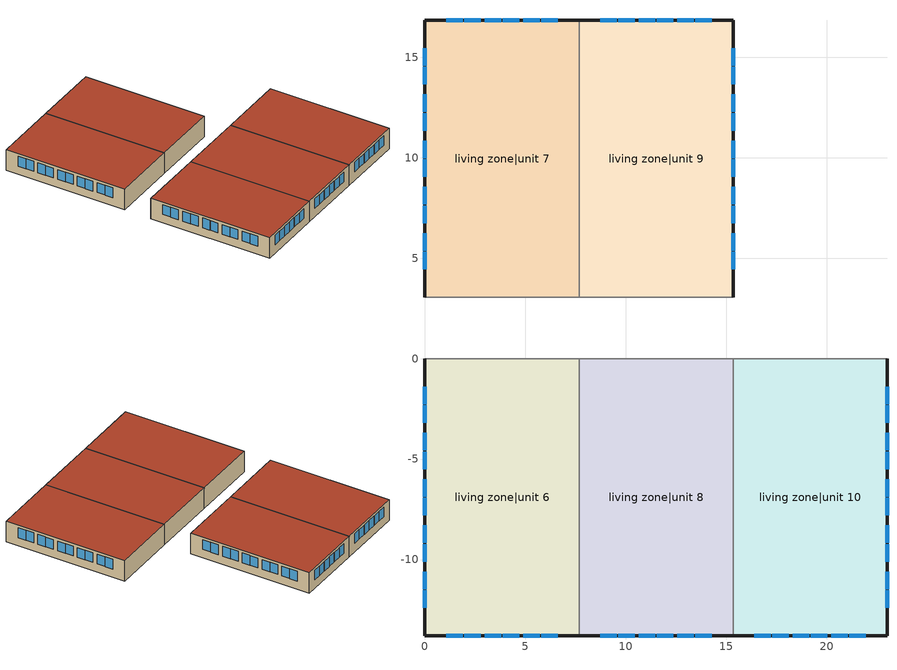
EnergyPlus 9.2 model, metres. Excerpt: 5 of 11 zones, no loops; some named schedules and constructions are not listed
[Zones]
living zone|unit 10
 floor to living zone|unit 5 (FloorFinUninsFin): 15.33,-13.8 15.33,0 22.99,0 22.99,-13.8 z2.44
 wall outside (WallExtInsFin): 15.33,-13.8 22.99,-13.8 22.99,0 z2.44:4.88
 wall adiabatic (WallIntFinUninsFin): 22.99,0 15.33,0 z2.44:4.88
 wall to living zone|unit 8 (WallIntFinUninsFin): 15.33,0 15.33,-13.8 z2.44:4.88
 window (WindowConstruction): 22.99,-12.4 22.99,-11.53 / 22.99,-2.27 22.99,-1.4 / 22.99,-11.47 22.99,-10.6 / 22.99,-10.1 22.99,-9.23 / 22.99,-9.17 22.99,-8.3 / 22.99,-7.8 22.99,-6.93 / 22.99,-6.87 22.99,-6 / 22.99,-5.5 22.99,-4.63 / 22.99,-4.57 22.99,-3.7 / 22.99,-3.2 22.99,-2.33 z3.41:4.57; 16.38,-13.8 17.21,-13.8 / 17.27,-13.8 18.11,-13.8 / 18.29,-13.8 19.13,-13.8 / 19.19,-13.8 20.03,-13.8 / 20.21,-13.8 21.05,-13.8 / 21.11,-13.8 21.94,-13.8 z3.46:4.57
 roof outside (RoofFinInsExt): 22.99,-13.8 22.99,0 15.33,0 15.33,-13.8 z4.88
living zone|unit 6
 floor to living zone (FloorFinUninsFin): 0,-13.8 0,0 7.66,0 7.66,-13.8 z2.44
 wall outside (WallExtInsFin): 0,0 0,-13.8 7.66,-13.8 z2.44:4.88
 wall adiabatic (WallIntFinUninsFin): 7.66,0 0,0 z2.44:4.88
 wall to living zone|unit 8 (WallIntFinUninsFin Reversed): 7.66,-13.8 7.66,0 z2.44:4.88
 window (WindowConstruction): 1.05,-13.8 1.89,-13.8 / 1.95,-13.8 2.78,-13.8 / 2.96,-13.8 3.8,-13.8 / 3.86,-13.8 4.7,-13.8 / 4.88,-13.8 5.72,-13.8 / 5.78,-13.8 6.62,-13.8 z3.46:4.57; 0,-1.4 0,-2.27 / 0,-11.53 0,-12.4 / 0,-2.33 0,-3.2 / 0,-3.7 0,-4.57 / 0,-4.63 0,-5.5 / 0,-6 0,-6.87 / 0,-6.93 0,-7.8 / 0,-8.3 0,-9.17 / 0,-9.23 0,-10.1 / 0,-10.6 0,-11.47 z3.41:4.57
 roof outside (RoofFinInsExt): 7.66,-13.8 7.66,0 0,0 0,-13.8 z4.88
living zone|unit 7
 floor to living zone|unit 2 (FloorFinUninsFin): 0,3.05 0,16.84 7.66,16.84 7.66,3.05 z2.44
 wall outside (WallExtInsFin): 7.66,16.84 0,16.84 0,3.05 z2.44:4.88
 wall to living zone|unit 9 (WallIntFinUninsFin Reversed): 7.66,3.05 7.66,16.84 z2.44:4.88
 wall adiabatic (WallIntFinUninsFin): 0,3.05 7.66,3.05 z2.44:4.88
 window (WindowConstruction): 0,15.44 0,14.57 / 0,5.32 0,4.45 / 0,14.51 0,13.64 / 0,13.15 0,12.28 / 0,12.21 0,11.34 / 0,10.85 0,9.98 / 0,9.92 0,9.04 / 0,8.55 0,7.68 / 0,7.62 0,6.75 / 0,6.25 0,5.38 z3.41:4.57; 6.62,16.84 5.78,16.84 / 5.72,16.84 4.88,16.84 / 4.7,16.84 3.86,16.84 / 3.8,16.84 2.96,16.84 / 2.78,16.84 1.95,16.84 / 1.89,16.84 1.05,16.84 z3.46:4.57
 roof outside (RoofFinInsExt): 7.66,3.05 7.66,16.84 0,16.84 0,3.05 z4.88
living zone|unit 8
 floor to living zone|unit 3 (FloorFinUninsFin): 7.66,-13.8 7.66,0 15.33,0 15.33,-13.8 z2.44
 wall outside (WallExtInsFin): 7.66,-13.8 15.33,-13.8 z2.44:4.88
 wall adiabatic (WallIntFinUninsFin): 15.33,0 7.66,0 z2.44:4.88
 window (WindowConstruction): 8.71,-13.8 9.55,-13.8 / 9.61,-13.8 10.45,-13.8 / 10.63,-13.8 11.47,-13.8 / 11.53,-13.8 12.36,-13.8 / 12.54,-13.8 13.38,-13.8 / 13.44,-13.8 14.28,-13.8 z3.46:4.57
 roof outside (RoofFinInsExt): 15.33,-13.8 15.33,0 7.66,0 7.66,-13.8 z4.88
living zone|unit 9
 floor to living zone|unit 4 (FloorFinUninsFin): 7.66,3.05 7.66,16.84 15.33,16.84 15.33,3.05 z2.44
 wall outside (WallExtInsFin): 15.33,3.05 15.33,16.84 7.66,16.84 z2.44:4.88
 wall adiabatic (WallIntFinUninsFin): 7.66,3.05 15.33,3.05 z2.44:4.88
 window (WindowConstruction): 14.28,16.84 13.44,16.84 / 13.38,16.84 12.54,16.84 / 12.36,16.84 11.53,16.84 / 11.47,16.84 10.63,16.84 / 10.45,16.84 9.61,16.84 / 9.55,16.84 8.71,16.84 z3.46:4.57; 15.33,4.45 15.33,5.32 / 15.33,14.57 15.33,15.44 / 15.33,5.38 15.33,6.25 / 15.33,6.75 15.33,7.62 / 15.33,7.68 15.33,8.55 / 15.33,9.04 15.33,9.92 / 15.33,9.98 15.33,10.85 / 15.33,11.34 15.33,12.21 / 15.33,12.28 15.33,13.15 / 15.33,13.64 15.33,14.51 z3.41:4.57
 roof outside (RoofFinInsExt): 15.33,3.05 15.33,16.84 7.66,16.84 7.66,3.05 z4.88
[Schedule:Week:Daily]
res nv_6 temp schedule Week Rule - Jan1-Jan6: Schedule Day 98, res nv_6 temp schedule allday1, res nv_6 temp schedule allday1, res nv_6 temp schedule allday1, res nv_6 temp schedule allday1, res nv_6 temp schedule allday1, res nv_6 temp schedule allday1, Schedule Day 98, Schedule Day 98, Schedule Day 98, Schedule Day 98, Schedule Day 98
res nv_6 temp schedule Week Rule - Jan7-Jan27: res nv_6 temp schedule allday1, res nv_6 temp schedule allday1, res nv_6 temp schedule allday1, res nv_6 temp schedule allday1, res nv_6 temp schedule allday1, res nv_6 temp schedule allday1, res nv_6 temp schedule allday1, Schedule Day 98, Schedule Day 98, Schedule Day 98, Schedule Day 98, Schedule Day 98
res nv_6 temp schedule Week Rule - Jan28-Feb3: res nv_6 temp schedule allday1, res nv_6 temp schedule allday1, res nv_6 temp schedule allday1, res nv_6 temp schedule allday1, res nv_6 temp schedule allday2, res nv_6 temp schedule allday2, res nv_6 temp schedule allday2, Schedule Day 98, Schedule Day 98, Schedule Day 98, Schedule Day 98, Schedule Day 98
res nv_6 temp schedule Week Rule - Feb4-Feb24: res nv_6 temp schedule allday2, res nv_6 temp schedule allday2, res nv_6 temp schedule allday2, res nv_6 temp schedule allday2, res nv_6 temp schedule allday2, res nv_6 temp schedule allday2, res nv_6 temp schedule allday2, Schedule Day 98, Schedule Day 98, Schedule Day 98, Schedule Day 98, Schedule Day 98
res nv_6 temp schedule Week Rule - Feb25-Mar3: res nv_6 temp schedule allday2, res nv_6 temp schedule allday2, res nv_6 temp schedule allday2, res nv_6 temp schedule allday2, res nv_6 temp schedule allday3, res nv_6 temp schedule allday3, res nv_6 temp schedule allday3, Schedule Day 98, Schedule Day 98, Schedule Day 98, Schedule Day 98, Schedule Day 98
res nv_6 temp schedule Week Rule - Mar4-Mar31: res nv_6 temp schedule allday3, res nv_6 temp schedule allday3, res nv_6 temp schedule allday3, res nv_6 temp schedule allday3, res nv_6 temp schedule allday3, res nv_6 temp schedule allday3, res nv_6 temp schedule allday3, Schedule Day 98, Schedule Day 98, Schedule Day 98, Schedule Day 98, Schedule Day 98
res nv_6 temp schedule Week Rule - Apr1-Apr28: res nv_6 temp schedule allday4, res nv_6 temp schedule allday4, res nv_6 temp schedule allday4, res nv_6 temp schedule allday4, res nv_6 temp schedule allday4, res nv_6 temp schedule allday4, res nv_6 temp schedule allday4, Schedule Day 98, Schedule Day 98, Schedule Day 98, Schedule Day 98, Schedule Day 98
res nv_6 temp schedule Week Rule - Apr29-May5: res nv_6 temp schedule allday4, res nv_6 temp schedule allday4, res nv_6 temp schedule allday5, res nv_6 temp schedule allday5, res nv_6 temp schedule allday5, res nv_6 temp schedule allday5, res nv_6 temp schedule allday5, Schedule Day 98, Schedule Day 98, Schedule Day 98, Schedule Day 98, Schedule Day 98
res nv_6 temp schedule Week Rule - May6-May26: res nv_6 temp schedule allday5, res nv_6 temp schedule allday5, res nv_6 temp schedule allday5, res nv_6 temp schedule allday5, res nv_6 temp schedule allday5, res nv_6 temp schedule allday5, res nv_6 temp schedule allday5, Schedule Day 98, Schedule Day 98, Schedule Day 98, Schedule Day 98, Schedule Day 98
res nv_6 temp schedule Week Rule - May27-Jun2: res nv_6 temp schedule allday5, res nv_6 temp schedule allday5, res nv_6 temp schedule allday5, res nv_6 temp schedule allday5, res nv_6 temp schedule allday5, res nv_6 temp schedule allday6, res nv_6 temp schedule allday6, Schedule Day 98, Schedule Day 98, Schedule Day 98, Schedule Day 98, Schedule Day 98
res nv_6 temp schedule Week Rule - Jun3-Jun30: res nv_6 temp schedule allday6, res nv_6 temp schedule allday6, res nv_6 temp schedule allday6, res nv_6 temp schedule allday6, res nv_6 temp schedule allday6, res nv_6 temp schedule allday6, res nv_6 temp schedule allday6, Schedule Day 98, Schedule Day 98, Schedule Day 98, Schedule Day 98, Schedule Day 98
res nv_6 temp schedule Week Rule - Jul1-Jul28: res nv_6 temp schedule allday7, res nv_6 temp schedule allday7, res nv_6 temp schedule allday7, res nv_6 temp schedule allday7, res nv_6 temp schedule allday7, res nv_6 temp schedule allday7, res nv_6 temp schedule allday7, Schedule Day 98, Schedule Day 98, Schedule Day 98, Schedule Day 98, Schedule Day 98
res nv_6 temp schedule Week Rule - Jul29-Aug4: res nv_6 temp schedule allday7, res nv_6 temp schedule allday7, res nv_6 temp schedule allday7, res nv_6 temp schedule allday8, res nv_6 temp schedule allday8, res nv_6 temp schedule allday8, res nv_6 temp schedule allday8, Schedule Day 98, Schedule Day 98, Schedule Day 98, Schedule Day 98, Schedule Day 98
res nv_6 temp schedule Week Rule - Aug5-Aug25: res nv_6 temp schedule allday8, res nv_6 temp schedule allday8, res nv_6 temp schedule allday8, res nv_6 temp schedule allday8, res nv_6 temp schedule allday8, res nv_6 temp schedule allday8, res nv_6 temp schedule allday8, Schedule Day 98, Schedule Day 98, Schedule Day 98, Schedule Day 98, Schedule Day 98
res nv_6 temp schedule Week Rule - Aug26-Sep1: res nv_6 temp schedule allday8, res nv_6 temp schedule allday8, res nv_6 temp schedule allday8, res nv_6 temp schedule allday8, res nv_6 temp schedule allday8, res nv_6 temp schedule allday8, res nv_6 temp schedule allday9, Schedule Day 98, Schedule Day 98, Schedule Day 98, Schedule Day 98, Schedule Day 98
res nv_6 temp schedule Week Rule - Sep2-Sep29: res nv_6 temp schedule allday9, res nv_6 temp schedule allday9, res nv_6 temp schedule allday9, res nv_6 temp schedule allday9, res nv_6 temp schedule allday9, res nv_6 temp schedule allday9, res nv_6 temp schedule allday9, Schedule Day 98, Schedule Day 98, Schedule Day 98, Schedule Day 98, Schedule Day 98
res nv_6 temp schedule Week Rule - Sep30-Oct6: res nv_6 temp schedule allday9, res nv_6 temp schedule allday10, res nv_6 temp schedule allday10, res nv_6 temp schedule allday10, res nv_6 temp schedule allday10, res nv_6 temp schedule allday10, res nv_6 temp schedule allday10, Schedule Day 98, Schedule Day 98, Schedule Day 98, Schedule Day 98, Schedule Day 98
res nv_6 temp schedule Week Rule - Oct7-Oct27: res nv_6 temp schedule allday10, res nv_6 temp schedule allday10, res nv_6 temp schedule allday10, res nv_6 temp schedule allday10, res nv_6 temp schedule allday10, res nv_6 temp schedule allday10, res nv_6 temp schedule allday10, Schedule Day 98, Schedule Day 98, Schedule Day 98, Schedule Day 98, Schedule Day 98
res nv_6 temp schedule Week Rule - Oct28-Nov3: res nv_6 temp schedule allday10, res nv_6 temp schedule allday10, res nv_6 temp schedule allday10, res nv_6 temp schedule allday10, res nv_6 temp schedule allday11, res nv_6 temp schedule allday11, res nv_6 temp schedule allday11, Schedule Day 98, Schedule Day 98, Schedule Day 98, Schedule Day 98, Schedule Day 98
res nv_6 temp schedule Week Rule - Nov4-Nov24: res nv_6 temp schedule allday11, res nv_6 temp schedule allday11, res nv_6 temp schedule allday11, res nv_6 temp schedule allday11, res nv_6 temp schedule allday11, res nv_6 temp schedule allday11, res nv_6 temp schedule allday11, Schedule Day 98, Schedule Day 98, Schedule Day 98, Schedule Day 98, Schedule Day 98
res nv_6 temp schedule Week Rule - Nov25-Dec1: res nv_6 temp schedule allday11, res nv_6 temp schedule allday11, res nv_6 temp schedule allday11, res nv_6 temp schedule allday11, res nv_6 temp schedule allday11, res nv_6 temp schedule allday11, res nv_6 temp schedule allday12, Schedule Day 98, Schedule Day 98, Schedule Day 98, Schedule Day 98, Schedule Day 98
res nv_6 temp schedule Week Rule - Dec2-Dec31: res nv_6 temp schedule allday12, res nv_6 temp schedule allday12, res nv_6 temp schedule allday12, res nv_6 temp schedule allday12, res nv_6 temp schedule allday12, res nv_6 temp schedule allday12, res nv_6 temp schedule allday12, Schedule Day 98, Schedule Day 98, Schedule Day 98, Schedule Day 98, Schedule Day 98
res nv_7 avail schedule Week Rule - Jan1-Jan27: Schedule Day 105, res nv_7 availability schedule allday1 on, Schedule Day 105, res nv_7 availability schedule allday1 on, Schedule Day 105, res nv_7 availability schedule allday1 on, Schedule Day 105, Schedule Day 105, Schedule Day 105, Schedule Day 105, Schedule Day 105, Schedule Day 105
res nv_7 avail schedule Week Rule - Jan28-Feb3: Schedule Day 105, res nv_7 availability schedule allday1 on, Schedule Day 105, res nv_7 availability schedule allday1 on, Schedule Day 105, res nv_7 availability schedule allday1 on 1, Schedule Day 105, Schedule Day 105, Schedule Day 105, Schedule Day 105, Schedule Day 105, Schedule Day 105
res nv_7 avail schedule Week Rule - Feb4-Feb24: Schedule Day 105, res nv_7 availability schedule allday1 on 1, Schedule Day 105, res nv_7 availability schedule allday1 on 1, Schedule Day 105, res nv_7 availability schedule allday1 on 1, Schedule Day 105, Schedule Day 105, Schedule Day 105, Schedule Day 105, Schedule Day 105, Schedule Day 105
res nv_7 avail schedule Week Rule - Feb25-Mar3: Schedule Day 105, res nv_7 availability schedule allday1 on 1, Schedule Day 105, res nv_7 availability schedule allday1 on 1, Schedule Day 105, res nv_7 availability schedule allday1 on 2, Schedule Day 105, Schedule Day 105, Schedule Day 105, Schedule Day 105, Schedule Day 105, Schedule Day 105
res nv_7 avail schedule Week Rule - Mar4-Mar31: Schedule Day 105, res nv_7 availability schedule allday1 on 2, Schedule Day 105, res nv_7 availability schedule allday1 on 2, Schedule Day 105, res nv_7 availability schedule allday1 on 2, Schedule Day 105, Schedule Day 105, Schedule Day 105, Schedule Day 105, Schedule Day 105, Schedule Day 105
res nv_7 avail schedule Week Rule - Apr1-Apr28: Schedule Day 105, res nv_7 availability schedule allday1 on 3, Schedule Day 105, res nv_7 availability schedule allday1 on 3, Schedule Day 105, res nv_7 availability schedule allday1 on 3, Schedule Day 105, Schedule Day 105, Schedule Day 105, Schedule Day 105, Schedule Day 105, Schedule Day 105
res nv_7 avail schedule Week Rule - Apr29-May5: Schedule Day 105, res nv_7 availability schedule allday1 on 3, Schedule Day 105, res nv_7 availability schedule allday1 on 4, Schedule Day 105, res nv_7 availability schedule allday1 on 4, Schedule Day 105, Schedule Day 105, Schedule Day 105, Schedule Day 105, Schedule Day 105, Schedule Day 105
res nv_7 avail schedule Week Rule - May6-May26: Schedule Day 105, res nv_7 availability schedule allday1 on 4, Schedule Day 105, res nv_7 availability schedule allday1 on 4, Schedule Day 105, res nv_7 availability schedule allday1 on 4, Schedule Day 105, Schedule Day 105, Schedule Day 105, Schedule Day 105, Schedule Day 105, Schedule Day 105
res nv_7 avail schedule Week Rule - May27-Jun2: Schedule Day 105, res nv_7 availability schedule allday1 on 4, Schedule Day 105, res nv_7 availability schedule allday1 on 4, Schedule Day 105, res nv_7 availability schedule allday1 on 5, Schedule Day 105, Schedule Day 105, Schedule Day 105, Schedule Day 105, Schedule Day 105, Schedule Day 105
res nv_7 avail schedule Week Rule - Jun3-Jun30: Schedule Day 105, res nv_7 availability schedule allday1 on 5, Schedule Day 105, res nv_7 availability schedule allday1 on 5, Schedule Day 105, res nv_7 availability schedule allday1 on 5, Schedule Day 105, Schedule Day 105, Schedule Day 105, Schedule Day 105, Schedule Day 105, Schedule Day 105
res nv_7 avail schedule Week Rule - Jul1-Jul28: Schedule Day 105, res nv_7 availability schedule allday1 on 6, Schedule Day 105, res nv_7 availability schedule allday1 on 6, Schedule Day 105, res nv_7 availability schedule allday1 on 6, Schedule Day 105, Schedule Day 105, Schedule Day 105, Schedule Day 105, Schedule Day 105, Schedule Day 105
res nv_7 avail schedule Week Rule - Jul29-Aug4: Schedule Day 105, res nv_7 availability schedule allday1 on 6, Schedule Day 105, res nv_7 availability schedule allday1 on 7, Schedule Day 105, res nv_7 availability schedule allday1 on 7, Schedule Day 105, Schedule Day 105, Schedule Day 105, Schedule Day 105, Schedule Day 105, Schedule Day 105
res nv_7 avail schedule Week Rule - Aug5-Sep1: Schedule Day 105, res nv_7 availability schedule allday1 on 7, Schedule Day 105, res nv_7 availability schedule allday1 on 7, Schedule Day 105, res nv_7 availability schedule allday1 on 7, Schedule Day 105, Schedule Day 105, Schedule Day 105, Schedule Day 105, Schedule Day 105, Schedule Day 105
res nv_7 avail schedule Week Rule - Sep2-Sep29: Schedule Day 105, res nv_7 availability schedule allday1 on 8, Schedule Day 105, res nv_7 availability schedule allday1 on 8, Schedule Day 105, res nv_7 availability schedule allday1 on 8, Schedule Day 105, Schedule Day 105, Schedule Day 105, Schedule Day 105, Schedule Day 105, Schedule Day 105
res nv_7 avail schedule Week Rule - Sep30-Oct27: Schedule Day 105, res nv_7 availability schedule allday1 on 9, Schedule Day 105, res nv_7 availability schedule allday1 on 9, Schedule Day 105, res nv_7 availability schedule allday1 on 9, Schedule Day 105, Schedule Day 105, Schedule Day 105, Schedule Day 105, Schedule Day 105, Schedule Day 105
res nv_7 avail schedule Week Rule - Oct28-Nov3: Schedule Day 105, res nv_7 availability schedule allday1 on 9, Schedule Day 105, res nv_7 availability schedule allday1 on 9, Schedule Day 105, res nv_7 availability schedule allday1 on 10, Schedule Day 105, Schedule Day 105, Schedule Day 105, Schedule Day 105, Schedule Day 105, Schedule Day 105
res nv_7 avail schedule Week Rule - Nov4-Dec1: Schedule Day 105, res nv_7 availability schedule allday1 on 10, Schedule Day 105, res nv_7 availability schedule allday1 on 10, Schedule Day 105, res nv_7 availability schedule allday1 on 10, Schedule Day 105, Schedule Day 105, Schedule Day 105, Schedule Day 105, Schedule Day 105, Schedule Day 105
res nv_7 avail schedule Week Rule - Dec2-Dec31: Schedule Day 105, res nv_7 availability schedule allday1 on 11, Schedule Day 105, res nv_7 availability schedule allday1 on 11, Schedule Day 105, res nv_7 availability schedule allday1 on 11, Schedule Day 105, Schedule Day 105, Schedule Day 105, Schedule Day 105, Schedule Day 105, Schedule Day 105
res nv_7 temp schedule Week Rule - Jan1-Jan6: Schedule Day 104, res nv_7 temp schedule allday1, res nv_7 temp schedule allday1, res nv_7 temp schedule allday1, res nv_7 temp schedule allday1, res nv_7 temp schedule allday1, res nv_7 temp schedule allday1, Schedule Day 104, Schedule Day 104, Schedule Day 104, Schedule Day 104, Schedule Day 104
res nv_7 temp schedule Week Rule - Jan7-Jan27: res nv_7 temp schedule allday1, res nv_7 temp schedule allday1, res nv_7 temp schedule allday1, res nv_7 temp schedule allday1, res nv_7 temp schedule allday1, res nv_7 temp schedule allday1, res nv_7 temp schedule allday1, Schedule Day 104, Schedule Day 104, Schedule Day 104, Schedule Day 104, Schedule Day 104
res nv_7 temp schedule Week Rule - Jan28-Feb3: res nv_7 temp schedule allday1, res nv_7 temp schedule allday1, res nv_7 temp schedule allday1, res nv_7 temp schedule allday1, res nv_7 temp schedule allday2, res nv_7 temp schedule allday2, res nv_7 temp schedule allday2, Schedule Day 104, Schedule Day 104, Schedule Day 104, Schedule Day 104, Schedule Day 104
res nv_7 temp schedule Week Rule - Feb4-Feb24: res nv_7 temp schedule allday2, res nv_7 temp schedule allday2, res nv_7 temp schedule allday2, res nv_7 temp schedule allday2, res nv_7 temp schedule allday2, res nv_7 temp schedule allday2, res nv_7 temp schedule allday2, Schedule Day 104, Schedule Day 104, Schedule Day 104, Schedule Day 104, Schedule Day 104
res nv_7 temp schedule Week Rule - Feb25-Mar3: res nv_7 temp schedule allday2, res nv_7 temp schedule allday2, res nv_7 temp schedule allday2, res nv_7 temp schedule allday2, res nv_7 temp schedule allday3, res nv_7 temp schedule allday3, res nv_7 temp schedule allday3, Schedule Day 104, Schedule Day 104, Schedule Day 104, Schedule Day 104, Schedule Day 104
res nv_7 temp schedule Week Rule - Mar4-Mar31: res nv_7 temp schedule allday3, res nv_7 temp schedule allday3, res nv_7 temp schedule allday3, res nv_7 temp schedule allday3, res nv_7 temp schedule allday3, res nv_7 temp schedule allday3, res nv_7 temp schedule allday3, Schedule Day 104, Schedule Day 104, Schedule Day 104, Schedule Day 104, Schedule Day 104
res nv_7 temp schedule Week Rule - Apr1-Apr28: res nv_7 temp schedule allday4, res nv_7 temp schedule allday4, res nv_7 temp schedule allday4, res nv_7 temp schedule allday4, res nv_7 temp schedule allday4, res nv_7 temp schedule allday4, res nv_7 temp schedule allday4, Schedule Day 104, Schedule Day 104, Schedule Day 104, Schedule Day 104, Schedule Day 104
res nv_7 temp schedule Week Rule - Apr29-May5: res nv_7 temp schedule allday4, res nv_7 temp schedule allday4, res nv_7 temp schedule allday5, res nv_7 temp schedule allday5, res nv_7 temp schedule allday5, res nv_7 temp schedule allday5, res nv_7 temp schedule allday5, Schedule Day 104, Schedule Day 104, Schedule Day 104, Schedule Day 104, Schedule Day 104
res nv_7 temp schedule Week Rule - May6-May26: res nv_7 temp schedule allday5, res nv_7 temp schedule allday5, res nv_7 temp schedule allday5, res nv_7 temp schedule allday5, res nv_7 temp schedule allday5, res nv_7 temp schedule allday5, res nv_7 temp schedule allday5, Schedule Day 104, Schedule Day 104, Schedule Day 104, Schedule Day 104, Schedule Day 104
res nv_7 temp schedule Week Rule - May27-Jun2: res nv_7 temp schedule allday5, res nv_7 temp schedule allday5, res nv_7 temp schedule allday5, res nv_7 temp schedule allday5, res nv_7 temp schedule allday5, res nv_7 temp schedule allday6, res nv_7 temp schedule allday6, Schedule Day 104, Schedule Day 104, Schedule Day 104, Schedule Day 104, Schedule Day 104
res nv_7 temp schedule Week Rule - Jun3-Jun30: res nv_7 temp schedule allday6, res nv_7 temp schedule allday6, res nv_7 temp schedule allday6, res nv_7 temp schedule allday6, res nv_7 temp schedule allday6, res nv_7 temp schedule allday6, res nv_7 temp schedule allday6, Schedule Day 104, Schedule Day 104, Schedule Day 104, Schedule Day 104, Schedule Day 104
res nv_7 temp schedule Week Rule - Jul1-Jul28: res nv_7 temp schedule allday7, res nv_7 temp schedule allday7, res nv_7 temp schedule allday7, res nv_7 temp schedule allday7, res nv_7 temp schedule allday7, res nv_7 temp schedule allday7, res nv_7 temp schedule allday7, Schedule Day 104, Schedule Day 104, Schedule Day 104, Schedule Day 104, Schedule Day 104
res nv_7 temp schedule Week Rule - Jul29-Aug4: res nv_7 temp schedule allday7, res nv_7 temp schedule allday7, res nv_7 temp schedule allday7, res nv_7 temp schedule allday8, res nv_7 temp schedule allday8, res nv_7 temp schedule allday8, res nv_7 temp schedule allday8, Schedule Day 104, Schedule Day 104, Schedule Day 104, Schedule Day 104, Schedule Day 104
res nv_7 temp schedule Week Rule - Aug5-Aug25: res nv_7 temp schedule allday8, res nv_7 temp schedule allday8, res nv_7 temp schedule allday8, res nv_7 temp schedule allday8, res nv_7 temp schedule allday8, res nv_7 temp schedule allday8, res nv_7 temp schedule allday8, Schedule Day 104, Schedule Day 104, Schedule Day 104, Schedule Day 104, Schedule Day 104
res nv_7 temp schedule Week Rule - Aug26-Sep1: res nv_7 temp schedule allday8, res nv_7 temp schedule allday8, res nv_7 temp schedule allday8, res nv_7 temp schedule allday8, res nv_7 temp schedule allday8, res nv_7 temp schedule allday8, res nv_7 temp schedule allday9, Schedule Day 104, Schedule Day 104, Schedule Day 104, Schedule Day 104, Schedule Day 104
res nv_7 temp schedule Week Rule - Sep2-Sep29: res nv_7 temp schedule allday9, res nv_7 temp schedule allday9, res nv_7 temp schedule allday9, res nv_7 temp schedule allday9, res nv_7 temp schedule allday9, res nv_7 temp schedule allday9, res nv_7 temp schedule allday9, Schedule Day 104, Schedule Day 104, Schedule Day 104, Schedule Day 104, Schedule Day 104
res nv_7 temp schedule Week Rule - Sep30-Oct6: res nv_7 temp schedule allday9, res nv_7 temp schedule allday10, res nv_7 temp schedule allday10, res nv_7 temp schedule allday10, res nv_7 temp schedule allday10, res nv_7 temp schedule allday10, res nv_7 temp schedule allday10, Schedule Day 104, Schedule Day 104, Schedule Day 104, Schedule Day 104, Schedule Day 104
res nv_7 temp schedule Week Rule - Oct7-Oct27: res nv_7 temp schedule allday10, res nv_7 temp schedule allday10, res nv_7 temp schedule allday10, res nv_7 temp schedule allday10, res nv_7 temp schedule allday10, res nv_7 temp schedule allday10, res nv_7 temp schedule allday10, Schedule Day 104, Schedule Day 104, Schedule Day 104, Schedule Day 104, Schedule Day 104
res nv_7 temp schedule Week Rule - Oct28-Nov3: res nv_7 temp schedule allday10, res nv_7 temp schedule allday10, res nv_7 temp schedule allday10, res nv_7 temp schedule allday10, res nv_7 temp schedule allday11, res nv_7 temp schedule allday11, res nv_7 temp schedule allday11, Schedule Day 104, Schedule Day 104, Schedule Day 104, Schedule Day 104, Schedule Day 104
res nv_7 temp schedule Week Rule - Nov4-Nov24: res nv_7 temp schedule allday11, res nv_7 temp schedule allday11, res nv_7 temp schedule allday11, res nv_7 temp schedule allday11, res nv_7 temp schedule allday11, res nv_7 temp schedule allday11, res nv_7 temp schedule allday11, Schedule Day 104, Schedule Day 104, Schedule Day 104, Schedule Day 104, Schedule Day 104
res nv_7 temp schedule Week Rule - Nov25-Dec1: res nv_7 temp schedule allday11, res nv_7 temp schedule allday11, res nv_7 temp schedule allday11, res nv_7 temp schedule allday11, res nv_7 temp schedule allday11, res nv_7 temp schedule allday11, res nv_7 temp schedule allday12, Schedule Day 104, Schedule Day 104, Schedule Day 104, Schedule Day 104, Schedule Day 104
res nv_7 temp schedule Week Rule - Dec2-Dec31: res nv_7 temp schedule allday12, res nv_7 temp schedule allday12, res nv_7 temp schedule allday12, res nv_7 temp schedule allday12, res nv_7 temp schedule allday12, res nv_7 temp schedule allday12, res nv_7 temp schedule allday12, Schedule Day 104, Schedule Day 104, Schedule Day 104, Schedule Day 104, Schedule Day 104
res nv_8 avail schedule Week Rule - Jan1-Jan27: Schedule Day 111, res nv_8 availability schedule allday1 on, Schedule Day 111, res nv_8 availability schedule allday1 on, Schedule Day 111, res nv_8 availability schedule allday1 on, Schedule Day 111, Schedule Day 111, Schedule Day 111, Schedule Day 111, Schedule Day 111, Schedule Day 111
res nv_8 avail schedule Week Rule - Jan28-Feb3: Schedule Day 111, res nv_8 availability schedule allday1 on, Schedule Day 111, res nv_8 availability schedule allday1 on, Schedule Day 111, res nv_8 availability schedule allday1 on 1, Schedule Day 111, Schedule Day 111, Schedule Day 111, Schedule Day 111, Schedule Day 111, Schedule Day 111
res nv_8 avail schedule Week Rule - Feb4-Feb24: Schedule Day 111, res nv_8 availability schedule allday1 on 1, Schedule Day 111, res nv_8 availability schedule allday1 on 1, Schedule Day 111, res nv_8 availability schedule allday1 on 1, Schedule Day 111, Schedule Day 111, Schedule Day 111, Schedule Day 111, Schedule Day 111, Schedule Day 111
res nv_8 avail schedule Week Rule - Feb25-Mar3: Schedule Day 111, res nv_8 availability schedule allday1 on 1, Schedule Day 111, res nv_8 availability schedule allday1 on 1, Schedule Day 111, res nv_8 availability schedule allday1 on 2, Schedule Day 111, Schedule Day 111, Schedule Day 111, Schedule Day 111, Schedule Day 111, Schedule Day 111
res nv_8 avail schedule Week Rule - Mar4-Mar31: Schedule Day 111, res nv_8 availability schedule allday1 on 2, Schedule Day 111, res nv_8 availability schedule allday1 on 2, Schedule Day 111, res nv_8 availability schedule allday1 on 2, Schedule Day 111, Schedule Day 111, Schedule Day 111, Schedule Day 111, Schedule Day 111, Schedule Day 111
res nv_8 avail schedule Week Rule - Apr1-Apr28: Schedule Day 111, res nv_8 availability schedule allday1 on 3, Schedule Day 111, res nv_8 availability schedule allday1 on 3, Schedule Day 111, res nv_8 availability schedule allday1 on 3, Schedule Day 111, Schedule Day 111, Schedule Day 111, Schedule Day 111, Schedule Day 111, Schedule Day 111
res nv_8 avail schedule Week Rule - Apr29-May5: Schedule Day 111, res nv_8 availability schedule allday1 on 3, Schedule Day 111, res nv_8 availability schedule allday1 on 4, Schedule Day 111, res nv_8 availability schedule allday1 on 4, Schedule Day 111, Schedule Day 111, Schedule Day 111, Schedule Day 111, Schedule Day 111, Schedule Day 111
res nv_8 avail schedule Week Rule - May6-May26: Schedule Day 111, res nv_8 availability schedule allday1 on 4, Schedule Day 111, res nv_8 availability schedule allday1 on 4, Schedule Day 111, res nv_8 availability schedule allday1 on 4, Schedule Day 111, Schedule Day 111, Schedule Day 111, Schedule Day 111, Schedule Day 111, Schedule Day 111
res nv_8 avail schedule Week Rule - May27-Jun2: Schedule Day 111, res nv_8 availability schedule allday1 on 4, Schedule Day 111, res nv_8 availability schedule allday1 on 4, Schedule Day 111, res nv_8 availability schedule allday1 on 5, Schedule Day 111, Schedule Day 111, Schedule Day 111, Schedule Day 111, Schedule Day 111, Schedule Day 111
res nv_8 avail schedule Week Rule - Jun3-Jun30: Schedule Day 111, res nv_8 availability schedule allday1 on 5, Schedule Day 111, res nv_8 availability schedule allday1 on 5, Schedule Day 111, res nv_8 availability schedule allday1 on 5, Schedule Day 111, Schedule Day 111, Schedule Day 111, Schedule Day 111, Schedule Day 111, Schedule Day 111
res nv_8 avail schedule Week Rule - Jul1-Jul28: Schedule Day 111, res nv_8 availability schedule allday1 on 6, Schedule Day 111, res nv_8 availability schedule allday1 on 6, Schedule Day 111, res nv_8 availability schedule allday1 on 6, Schedule Day 111, Schedule Day 111, Schedule Day 111, Schedule Day 111, Schedule Day 111, Schedule Day 111
res nv_8 avail schedule Week Rule - Jul29-Aug4: Schedule Day 111, res nv_8 availability schedule allday1 on 6, Schedule Day 111, res nv_8 availability schedule allday1 on 7, Schedule Day 111, res nv_8 availability schedule allday1 on 7, Schedule Day 111, Schedule Day 111, Schedule Day 111, Schedule Day 111, Schedule Day 111, Schedule Day 111
res nv_8 avail schedule Week Rule - Aug5-Sep1: Schedule Day 111, res nv_8 availability schedule allday1 on 7, Schedule Day 111, res nv_8 availability schedule allday1 on 7, Schedule Day 111, res nv_8 availability schedule allday1 on 7, Schedule Day 111, Schedule Day 111, Schedule Day 111, Schedule Day 111, Schedule Day 111, Schedule Day 111
res nv_8 avail schedule Week Rule - Sep2-Sep29: Schedule Day 111, res nv_8 availability schedule allday1 on 8, Schedule Day 111, res nv_8 availability schedule allday1 on 8, Schedule Day 111, res nv_8 availability schedule allday1 on 8, Schedule Day 111, Schedule Day 111, Schedule Day 111, Schedule Day 111, Schedule Day 111, Schedule Day 111
res nv_8 avail schedule Week Rule - Sep30-Oct27: Schedule Day 111, res nv_8 availability schedule allday1 on 9, Schedule Day 111, res nv_8 availability schedule allday1 on 9, Schedule Day 111, res nv_8 availability schedule allday1 on 9, Schedule Day 111, Schedule Day 111, Schedule Day 111, Schedule Day 111, Schedule Day 111, Schedule Day 111
res nv_8 avail schedule Week Rule - Oct28-Nov3: Schedule Day 111, res nv_8 availability schedule allday1 on 9, Schedule Day 111, res nv_8 availability schedule allday1 on 9, Schedule Day 111, res nv_8 availability schedule allday1 on 10, Schedule Day 111, Schedule Day 111, Schedule Day 111, Schedule Day 111, Schedule Day 111, Schedule Day 111
res nv_8 avail schedule Week Rule - Nov4-Dec1: Schedule Day 111, res nv_8 availability schedule allday1 on 10, Schedule Day 111, res nv_8 availability schedule allday1 on 10, Schedule Day 111, res nv_8 availability schedule allday1 on 10, Schedule Day 111, Schedule Day 111, Schedule Day 111, Schedule Day 111, Schedule Day 111, Schedule Day 111
res nv_8 avail schedule Week Rule - Dec2-Dec31: Schedule Day 111, res nv_8 availability schedule allday1 on 11, Schedule Day 111, res nv_8 availability schedule allday1 on 11, Schedule Day 111, res nv_8 availability schedule allday1 on 11, Schedule Day 111, Schedule Day 111, Schedule Day 111, Schedule Day 111, Schedule Day 111, Schedule Day 111
res nv_8 temp schedule Week Rule - Jan1-Jan6: Schedule Day 110, res nv_8 temp schedule allday1, res nv_8 temp schedule allday1, res nv_8 temp schedule allday1, res nv_8 temp schedule allday1, res nv_8 temp schedule allday1, res nv_8 temp schedule allday1, Schedule Day 110, Schedule Day 110, Schedule Day 110, Schedule Day 110, Schedule Day 110
res nv_8 temp schedule Week Rule - Jan7-Jan27: res nv_8 temp schedule allday1, res nv_8 temp schedule allday1, res nv_8 temp schedule allday1, res nv_8 temp schedule allday1, res nv_8 temp schedule allday1, res nv_8 temp schedule allday1, res nv_8 temp schedule allday1, Schedule Day 110, Schedule Day 110, Schedule Day 110, Schedule Day 110, Schedule Day 110
res nv_8 temp schedule Week Rule - Jan28-Feb3: res nv_8 temp schedule allday1, res nv_8 temp schedule allday1, res nv_8 temp schedule allday1, res nv_8 temp schedule allday1, res nv_8 temp schedule allday2, res nv_8 temp schedule allday2, res nv_8 temp schedule allday2, Schedule Day 110, Schedule Day 110, Schedule Day 110, Schedule Day 110, Schedule Day 110
res nv_8 temp schedule Week Rule - Feb4-Feb24: res nv_8 temp schedule allday2, res nv_8 temp schedule allday2, res nv_8 temp schedule allday2, res nv_8 temp schedule allday2, res nv_8 temp schedule allday2, res nv_8 temp schedule allday2, res nv_8 temp schedule allday2, Schedule Day 110, Schedule Day 110, Schedule Day 110, Schedule Day 110, Schedule Day 110
res nv_8 temp schedule Week Rule - Feb25-Mar3: res nv_8 temp schedule allday2, res nv_8 temp schedule allday2, res nv_8 temp schedule allday2, res nv_8 temp schedule allday2, res nv_8 temp schedule allday3, res nv_8 temp schedule allday3, res nv_8 temp schedule allday3, Schedule Day 110, Schedule Day 110, Schedule Day 110, Schedule Day 110, Schedule Day 110
res nv_8 temp schedule Week Rule - Mar4-Mar31: res nv_8 temp schedule allday3, res nv_8 temp schedule allday3, res nv_8 temp schedule allday3, res nv_8 temp schedule allday3, res nv_8 temp schedule allday3, res nv_8 temp schedule allday3, res nv_8 temp schedule allday3, Schedule Day 110, Schedule Day 110, Schedule Day 110, Schedule Day 110, Schedule Day 110
res nv_8 temp schedule Week Rule - Apr1-Apr28: res nv_8 temp schedule allday4, res nv_8 temp schedule allday4, res nv_8 temp schedule allday4, res nv_8 temp schedule allday4, res nv_8 temp schedule allday4, res nv_8 temp schedule allday4, res nv_8 temp schedule allday4, Schedule Day 110, Schedule Day 110, Schedule Day 110, Schedule Day 110, Schedule Day 110
res nv_8 temp schedule Week Rule - Apr29-May5: res nv_8 temp schedule allday4, res nv_8 temp schedule allday4, res nv_8 temp schedule allday5, res nv_8 temp schedule allday5, res nv_8 temp schedule allday5, res nv_8 temp schedule allday5, res nv_8 temp schedule allday5, Schedule Day 110, Schedule Day 110, Schedule Day 110, Schedule Day 110, Schedule Day 110
res nv_8 temp schedule Week Rule - May6-May26: res nv_8 temp schedule allday5, res nv_8 temp schedule allday5, res nv_8 temp schedule allday5, res nv_8 temp schedule allday5, res nv_8 temp schedule allday5, res nv_8 temp schedule allday5, res nv_8 temp schedule allday5, Schedule Day 110, Schedule Day 110, Schedule Day 110, Schedule Day 110, Schedule Day 110
res nv_8 temp schedule Week Rule - May27-Jun2: res nv_8 temp schedule allday5, res nv_8 temp schedule allday5, res nv_8 temp schedule allday5, res nv_8 temp schedule allday5, res nv_8 temp schedule allday5, res nv_8 temp schedule allday6, res nv_8 temp schedule allday6, Schedule Day 110, Schedule Day 110, Schedule Day 110, Schedule Day 110, Schedule Day 110
res nv_8 temp schedule Week Rule - Jun3-Jun30: res nv_8 temp schedule allday6, res nv_8 temp schedule allday6, res nv_8 temp schedule allday6, res nv_8 temp schedule allday6, res nv_8 temp schedule allday6, res nv_8 temp schedule allday6, res nv_8 temp schedule allday6, Schedule Day 110, Schedule Day 110, Schedule Day 110, Schedule Day 110, Schedule Day 110
res nv_8 temp schedule Week Rule - Jul1-Jul28: res nv_8 temp schedule allday7, res nv_8 temp schedule allday7, res nv_8 temp schedule allday7, res nv_8 temp schedule allday7, res nv_8 temp schedule allday7, res nv_8 temp schedule allday7, res nv_8 temp schedule allday7, Schedule Day 110, Schedule Day 110, Schedule Day 110, Schedule Day 110, Schedule Day 110
res nv_8 temp schedule Week Rule - Jul29-Aug4: res nv_8 temp schedule allday7, res nv_8 temp schedule allday7, res nv_8 temp schedule allday7, res nv_8 temp schedule allday8, res nv_8 temp schedule allday8, res nv_8 temp schedule allday8, res nv_8 temp schedule allday8, Schedule Day 110, Schedule Day 110, Schedule Day 110, Schedule Day 110, Schedule Day 110
res nv_8 temp schedule Week Rule - Aug5-Aug25: res nv_8 temp schedule allday8, res nv_8 temp schedule allday8, res nv_8 temp schedule allday8, res nv_8 temp schedule allday8, res nv_8 temp schedule allday8, res nv_8 temp schedule allday8, res nv_8 temp schedule allday8, Schedule Day 110, Schedule Day 110, Schedule Day 110, Schedule Day 110, Schedule Day 110
res nv_8 temp schedule Week Rule - Aug26-Sep1: res nv_8 temp schedule allday8, res nv_8 temp schedule allday8, res nv_8 temp schedule allday8, res nv_8 temp schedule allday8, res nv_8 temp schedule allday8, res nv_8 temp schedule allday8, res nv_8 temp schedule allday9, Schedule Day 110, Schedule Day 110, Schedule Day 110, Schedule Day 110, Schedule Day 110
res nv_8 temp schedule Week Rule - Sep2-Sep29: res nv_8 temp schedule allday9, res nv_8 temp schedule allday9, res nv_8 temp schedule allday9, res nv_8 temp schedule allday9, res nv_8 temp schedule allday9, res nv_8 temp schedule allday9, res nv_8 temp schedule allday9, Schedule Day 110, Schedule Day 110, Schedule Day 110, Schedule Day 110, Schedule Day 110
res nv_8 temp schedule Week Rule - Sep30-Oct6: res nv_8 temp schedule allday9, res nv_8 temp schedule allday10, res nv_8 temp schedule allday10, res nv_8 temp schedule allday10, res nv_8 temp schedule allday10, res nv_8 temp schedule allday10, res nv_8 temp schedule allday10, Schedule Day 110, Schedule Day 110, Schedule Day 110, Schedule Day 110, Schedule Day 110
res nv_8 temp schedule Week Rule - Oct7-Oct27: res nv_8 temp schedule allday10, res nv_8 temp schedule allday10, res nv_8 temp schedule allday10, res nv_8 temp schedule allday10, res nv_8 temp schedule allday10, res nv_8 temp schedule allday10, res nv_8 temp schedule allday10, Schedule Day 110, Schedule Day 110, Schedule Day 110, Schedule Day 110, Schedule Day 110
res nv_8 temp schedule Week Rule - Oct28-Nov3: res nv_8 temp schedule allday10, res nv_8 temp schedule allday10, res nv_8 temp schedule allday10, res nv_8 temp schedule allday10, res nv_8 temp schedule allday11, res nv_8 temp schedule allday11, res nv_8 temp schedule allday11, Schedule Day 110, Schedule Day 110, Schedule Day 110, Schedule Day 110, Schedule Day 110
res nv_8 temp schedule Week Rule - Nov4-Nov24: res nv_8 temp schedule allday11, res nv_8 temp schedule allday11, res nv_8 temp schedule allday11, res nv_8 temp schedule allday11, res nv_8 temp schedule allday11, res nv_8 temp schedule allday11, res nv_8 temp schedule allday11, Schedule Day 110, Schedule Day 110, Schedule Day 110, Schedule Day 110, Schedule Day 110
res nv_8 temp schedule Week Rule - Nov25-Dec1: res nv_8 temp schedule allday11, res nv_8 temp schedule allday11, res nv_8 temp schedule allday11, res nv_8 temp schedule allday11, res nv_8 temp schedule allday11, res nv_8 temp schedule allday11, res nv_8 temp schedule allday12, Schedule Day 110, Schedule Day 110, Schedule Day 110, Schedule Day 110, Schedule Day 110
res nv_8 temp schedule Week Rule - Dec2-Dec31: res nv_8 temp schedule allday12, res nv_8 temp schedule allday12, res nv_8 temp schedule allday12, res nv_8 temp schedule allday12, res nv_8 temp schedule allday12, res nv_8 temp schedule allday12, res nv_8 temp schedule allday12, Schedule Day 110, Schedule Day 110, Schedule Day 110, Schedule Day 110, Schedule Day 110
res nv_9 avail schedule Week Rule - Jan1-Jan27: Schedule Day 117, res nv_9 availability schedule allday1 on, Schedule Day 117, res nv_9 availability schedule allday1 on, Schedule Day 117, res nv_9 availability schedule allday1 on, Schedule Day 117, Schedule Day 117, Schedule Day 117, Schedule Day 117, Schedule Day 117, Schedule Day 117
res nv_9 avail schedule Week Rule - Jan28-Feb3: Schedule Day 117, res nv_9 availability schedule allday1 on, Schedule Day 117, res nv_9 availability schedule allday1 on, Schedule Day 117, res nv_9 availability schedule allday1 on 1, Schedule Day 117, Schedule Day 117, Schedule Day 117, Schedule Day 117, Schedule Day 117, Schedule Day 117
res nv_9 avail schedule Week Rule - Feb4-Feb24: Schedule Day 117, res nv_9 availability schedule allday1 on 1, Schedule Day 117, res nv_9 availability schedule allday1 on 1, Schedule Day 117, res nv_9 availability schedule allday1 on 1, Schedule Day 117, Schedule Day 117, Schedule Day 117, Schedule Day 117, Schedule Day 117, Schedule Day 117
res nv_9 avail schedule Week Rule - Feb25-Mar3: Schedule Day 117, res nv_9 availability schedule allday1 on 1, Schedule Day 117, res nv_9 availability schedule allday1 on 1, Schedule Day 117, res nv_9 availability schedule allday1 on 2, Schedule Day 117, Schedule Day 117, Schedule Day 117, Schedule Day 117, Schedule Day 117, Schedule Day 117
res nv_9 avail schedule Week Rule - Mar4-Mar31: Schedule Day 117, res nv_9 availability schedule allday1 on 2, Schedule Day 117, res nv_9 availability schedule allday1 on 2, Schedule Day 117, res nv_9 availability schedule allday1 on 2, Schedule Day 117, Schedule Day 117, Schedule Day 117, Schedule Day 117, Schedule Day 117, Schedule Day 117
res nv_9 avail schedule Week Rule - Apr1-Apr28: Schedule Day 117, res nv_9 availability schedule allday1 on 3, Schedule Day 117, res nv_9 availability schedule allday1 on 3, Schedule Day 117, res nv_9 availability schedule allday1 on 3, Schedule Day 117, Schedule Day 117, Schedule Day 117, Schedule Day 117, Schedule Day 117, Schedule Day 117
res nv_9 avail schedule Week Rule - Apr29-May5: Schedule Day 117, res nv_9 availability schedule allday1 on 3, Schedule Day 117, res nv_9 availability schedule allday1 on 4, Schedule Day 117, res nv_9 availability schedule allday1 on 4, Schedule Day 117, Schedule Day 117, Schedule Day 117, Schedule Day 117, Schedule Day 117, Schedule Day 117
[Schedule:Year]
res nv_6 temp schedule: res nv_6 temp schedule Week Rule - Jan1-Jan6, 1, 1, 1, 6, res nv_6 temp schedule Week Rule - Jan7-Jan27, 1, 7, 1, 27, res nv_6 temp schedule Week Rule - Jan28-Feb3, 1, 28, 2, 3, res nv_6 temp schedule Week Rule - Feb4-Feb24, 2, 4, 2, 24, res nv_6 temp schedule Week Rule - Feb25-Mar3, 2, 25, 3, 3, res nv_6 temp schedule Week Rule - Mar4-Mar31, 3, 4, 3, 31, res nv_6 temp schedule Week Rule - Apr1-Apr28, 4, 1, 4, 28, res nv_6 temp schedule Week Rule - Apr29-May5, 4, 29, 5, 5, res nv_6 temp schedule Week Rule - May6-May26, 5, 6, 5, 26, res nv_6 temp schedule Week Rule - May27-Jun2, 5, 27, 6, 2, res nv_6 temp schedule Week Rule - Jun3-Jun30, 6, 3, 6, 30, res nv_6 temp schedule Week Rule - Jul1-Jul28, 7, 1, 7, 28, res nv_6 temp schedule Week Rule - Jul29-Aug4, 7, 29, 8, 4, res nv_6 temp schedule Week Rule - Aug5-Aug25, 8, 5, 8, 25, res nv_6 temp schedule Week Rule - Aug26-Sep1, 8, 26, 9, 1, res nv_6 temp schedule Week Rule - Sep2-Sep29, 9, 2, 9, 29, res nv_6 temp schedule Week Rule - Sep30-Oct6, 9, 30, 10, 6, res nv_6 temp schedule Week Rule - Oct7-Oct27, 10, 7, 10, 27, res nv_6 temp schedule Week Rule - Oct28-Nov3, 10, 28, 11, 3, res nv_6 temp schedule Week Rule - Nov4-Nov24, 11, 4, 11, 24, res nv_6 temp schedule Week Rule - Nov25-Dec1, 11, 25, 12, 1, res nv_6 temp schedule Week Rule - Dec2-Dec31, 12, 2, 12, 31
res nv_7 avail schedule: res nv_7 avail schedule Week Rule - Jan1-Jan27, 1, 1, 1, 27, res nv_7 avail schedule Week Rule - Jan28-Feb3, 1, 28, 2, 3, res nv_7 avail schedule Week Rule - Feb4-Feb24, 2, 4, 2, 24, res nv_7 avail schedule Week Rule - Feb25-Mar3, 2, 25, 3, 3, res nv_7 avail schedule Week Rule - Mar4-Mar31, 3, 4, 3, 31, res nv_7 avail schedule Week Rule - Apr1-Apr28, 4, 1, 4, 28, res nv_7 avail schedule Week Rule - Apr29-May5, 4, 29, 5, 5, res nv_7 avail schedule Week Rule - May6-May26, 5, 6, 5, 26, res nv_7 avail schedule Week Rule - May27-Jun2, 5, 27, 6, 2, res nv_7 avail schedule Week Rule - Jun3-Jun30, 6, 3, 6, 30, res nv_7 avail schedule Week Rule - Jul1-Jul28, 7, 1, 7, 28, res nv_7 avail schedule Week Rule - Jul29-Aug4, 7, 29, 8, 4, res nv_7 avail schedule Week Rule - Aug5-Sep1, 8, 5, 9, 1, res nv_7 avail schedule Week Rule - Sep2-Sep29, 9, 2, 9, 29, res nv_7 avail schedule Week Rule - Sep30-Oct27, 9, 30, 10, 27, res nv_7 avail schedule Week Rule - Oct28-Nov3, 10, 28, 11, 3, res nv_7 avail schedule Week Rule - Nov4-Dec1, 11, 4, 12, 1, res nv_7 avail schedule Week Rule - Dec2-Dec31, 12, 2, 12, 31
res nv_7 temp schedule: res nv_7 temp schedule Week Rule - Jan1-Jan6, 1, 1, 1, 6, res nv_7 temp schedule Week Rule - Jan7-Jan27, 1, 7, 1, 27, res nv_7 temp schedule Week Rule - Jan28-Feb3, 1, 28, 2, 3, res nv_7 temp schedule Week Rule - Feb4-Feb24, 2, 4, 2, 24, res nv_7 temp schedule Week Rule - Feb25-Mar3, 2, 25, 3, 3, res nv_7 temp schedule Week Rule - Mar4-Mar31, 3, 4, 3, 31, res nv_7 temp schedule Week Rule - Apr1-Apr28, 4, 1, 4, 28, res nv_7 temp schedule Week Rule - Apr29-May5, 4, 29, 5, 5, res nv_7 temp schedule Week Rule - May6-May26, 5, 6, 5, 26, res nv_7 temp schedule Week Rule - May27-Jun2, 5, 27, 6, 2, res nv_7 temp schedule Week Rule - Jun3-Jun30, 6, 3, 6, 30, res nv_7 temp schedule Week Rule - Jul1-Jul28, 7, 1, 7, 28, res nv_7 temp schedule Week Rule - Jul29-Aug4, 7, 29, 8, 4, res nv_7 temp schedule Week Rule - Aug5-Aug25, 8, 5, 8, 25, res nv_7 temp schedule Week Rule - Aug26-Sep1, 8, 26, 9, 1, res nv_7 temp schedule Week Rule - Sep2-Sep29, 9, 2, 9, 29, res nv_7 temp schedule Week Rule - Sep30-Oct6, 9, 30, 10, 6, res nv_7 temp schedule Week Rule - Oct7-Oct27, 10, 7, 10, 27, res nv_7 temp schedule Week Rule - Oct28-Nov3, 10, 28, 11, 3, res nv_7 temp schedule Week Rule - Nov4-Nov24, 11, 4, 11, 24, res nv_7 temp schedule Week Rule - Nov25-Dec1, 11, 25, 12, 1, res nv_7 temp schedule Week Rule - Dec2-Dec31, 12, 2, 12, 31
res nv_8 avail schedule: res nv_8 avail schedule Week Rule - Jan1-Jan27, 1, 1, 1, 27, res nv_8 avail schedule Week Rule - Jan28-Feb3, 1, 28, 2, 3, res nv_8 avail schedule Week Rule - Feb4-Feb24, 2, 4, 2, 24, res nv_8 avail schedule Week Rule - Feb25-Mar3, 2, 25, 3, 3, res nv_8 avail schedule Week Rule - Mar4-Mar31, 3, 4, 3, 31, res nv_8 avail schedule Week Rule - Apr1-Apr28, 4, 1, 4, 28, res nv_8 avail schedule Week Rule - Apr29-May5, 4, 29, 5, 5, res nv_8 avail schedule Week Rule - May6-May26, 5, 6, 5, 26, res nv_8 avail schedule Week Rule - May27-Jun2, 5, 27, 6, 2, res nv_8 avail schedule Week Rule - Jun3-Jun30, 6, 3, 6, 30, res nv_8 avail schedule Week Rule - Jul1-Jul28, 7, 1, 7, 28, res nv_8 avail schedule Week Rule - Jul29-Aug4, 7, 29, 8, 4, res nv_8 avail schedule Week Rule - Aug5-Sep1, 8, 5, 9, 1, res nv_8 avail schedule Week Rule - Sep2-Sep29, 9, 2, 9, 29, res nv_8 avail schedule Week Rule - Sep30-Oct27, 9, 30, 10, 27, res nv_8 avail schedule Week Rule - Oct28-Nov3, 10, 28, 11, 3, res nv_8 avail schedule Week Rule - Nov4-Dec1, 11, 4, 12, 1, res nv_8 avail schedule Week Rule - Dec2-Dec31, 12, 2, 12, 31
res nv_8 temp schedule: res nv_8 temp schedule Week Rule - Jan1-Jan6, 1, 1, 1, 6, res nv_8 temp schedule Week Rule - Jan7-Jan27, 1, 7, 1, 27, res nv_8 temp schedule Week Rule - Jan28-Feb3, 1, 28, 2, 3, res nv_8 temp schedule Week Rule - Feb4-Feb24, 2, 4, 2, 24, res nv_8 temp schedule Week Rule - Feb25-Mar3, 2, 25, 3, 3, res nv_8 temp schedule Week Rule - Mar4-Mar31, 3, 4, 3, 31, res nv_8 temp schedule Week Rule - Apr1-Apr28, 4, 1, 4, 28, res nv_8 temp schedule Week Rule - Apr29-May5, 4, 29, 5, 5, res nv_8 temp schedule Week Rule - May6-May26, 5, 6, 5, 26, res nv_8 temp schedule Week Rule - May27-Jun2, 5, 27, 6, 2, res nv_8 temp schedule Week Rule - Jun3-Jun30, 6, 3, 6, 30, res nv_8 temp schedule Week Rule - Jul1-Jul28, 7, 1, 7, 28, res nv_8 temp schedule Week Rule - Jul29-Aug4, 7, 29, 8, 4, res nv_8 temp schedule Week Rule - Aug5-Aug25, 8, 5, 8, 25, res nv_8 temp schedule Week Rule - Aug26-Sep1, 8, 26, 9, 1, res nv_8 temp schedule Week Rule - Sep2-Sep29, 9, 2, 9, 29, res nv_8 temp schedule Week Rule - Sep30-Oct6, 9, 30, 10, 6, res nv_8 temp schedule Week Rule - Oct7-Oct27, 10, 7, 10, 27, res nv_8 temp schedule Week Rule - Oct28-Nov3, 10, 28, 11, 3, res nv_8 temp schedule Week Rule - Nov4-Nov24, 11, 4, 11, 24, res nv_8 temp schedule Week Rule - Nov25-Dec1, 11, 25, 12, 1, res nv_8 temp schedule Week Rule - Dec2-Dec31, 12, 2, 12, 31
res nv_9 avail schedule: res nv_9 avail schedule Week Rule - Jan1-Jan27, 1, 1, 1, 27, res nv_9 avail schedule Week Rule - Jan28-Feb3, 1, 28, 2, 3, res nv_9 avail schedule Week Rule - Feb4-Feb24, 2, 4, 2, 24, res nv_9 avail schedule Week Rule - Feb25-Mar3, 2, 25, 3, 3, res nv_9 avail schedule Week Rule - Mar4-Mar31, 3, 4, 3, 31, res nv_9 avail schedule Week Rule - Apr1-Apr28, 4, 1, 4, 28, res nv_9 avail schedule Week Rule - Apr29-May5, 4, 29, 5, 5, res nv_9 avail schedule Week Rule - May6-May26, 5, 6, 5, 26, res nv_9 avail schedule Week Rule - May27-Jun2, 5, 27, 6, 2, res nv_9 avail schedule Week Rule - Jun3-Jun30, 6, 3, 6, 30, res nv_9 avail schedule Week Rule - Jul1-Jul28, 7, 1, 7, 28, res nv_9 avail schedule Week Rule - Jul29-Aug4, 7, 29, 8, 4, res nv_9 avail schedule Week Rule - Aug5-Sep1, 8, 5, 9, 1, res nv_9 avail schedule Week Rule - Sep2-Sep29, 9, 2, 9, 29, res nv_9 avail schedule Week Rule - Sep30-Oct27, 9, 30, 10, 27, res nv_9 avail schedule Week Rule - Oct28-Nov3, 10, 28, 11, 3, res nv_9 avail schedule Week Rule - Nov4-Dec1, 11, 4, 12, 1, res nv_9 avail schedule Week Rule - Dec2-Dec31, 12, 2, 12, 31
res nv_9 temp schedule: res nv_9 temp schedule Week Rule - Jan1-Jan6, 1, 1, 1, 6, res nv_9 temp schedule Week Rule - Jan7-Jan27, 1, 7, 1, 27, res nv_9 temp schedule Week Rule - Jan28-Feb3, 1, 28, 2, 3, res nv_9 temp schedule Week Rule - Feb4-Feb24, 2, 4, 2, 24, res nv_9 temp schedule Week Rule - Feb25-Mar3, 2, 25, 3, 3, res nv_9 temp schedule Week Rule - Mar4-Mar31, 3, 4, 3, 31, res nv_9 temp schedule Week Rule - Apr1-Apr28, 4, 1, 4, 28, res nv_9 temp schedule Week Rule - Apr29-May5, 4, 29, 5, 5, res nv_9 temp schedule Week Rule - May6-May26, 5, 6, 5, 26, res nv_9 temp schedule Week Rule - May27-Jun2, 5, 27, 6, 2, res nv_9 temp schedule Week Rule - Jun3-Jun30, 6, 3, 6, 30, res nv_9 temp schedule Week Rule - Jul1-Jul28, 7, 1, 7, 28, res nv_9 temp schedule Week Rule - Jul29-Aug4, 7, 29, 8, 4, res nv_9 temp schedule Week Rule - Aug5-Aug25, 8, 5, 8, 25, res nv_9 temp schedule Week Rule - Aug26-Sep1, 8, 26, 9, 1, res nv_9 temp schedule Week Rule - Sep2-Sep29, 9, 2, 9, 29, res nv_9 temp schedule Week Rule - Sep30-Oct6, 9, 30, 10, 6, res nv_9 temp schedule Week Rule - Oct7-Oct27, 10, 7, 10, 27, res nv_9 temp schedule Week Rule - Oct28-Nov3, 10, 28, 11, 3, res nv_9 temp schedule Week Rule - Nov4-Nov24, 11, 4, 11, 24, res nv_9 temp schedule Week Rule - Nov25-Dec1, 11, 25, 12, 1, res nv_9 temp schedule Week Rule - Dec2-Dec31, 12, 2, 12, 31
Window shading schedule: Window shading schedule Week Rule - Jan1-Jan6, 1, 1, 1, 6, Window shading schedule Week Rule - Jan7-Jan27, 1, 7, 1, 27, Window shading schedule Week Rule - Jan28-Feb3, 1, 28, 2, 3, Window shading schedule Week Rule - Feb4-Feb24, 2, 4, 2, 24, Window shading schedule Week Rule - Feb25-Mar3, 2, 25, 3, 3, Window shading schedule Week Rule - Mar4-Mar31, 3, 4, 3, 31, Window shading schedule Week Rule - Apr1-Apr28, 4, 1, 4, 28, Window shading schedule Week Rule - Apr29-May5, 4, 29, 5, 5, Window shading schedule Week Rule - May6-May26, 5, 6, 5, 26, Window shading schedule Week Rule - May27-Jun2, 5, 27, 6, 2, Window shading schedule Week Rule - Jun3-Jun30, 6, 3, 6, 30, Window shading schedule Week Rule - Jul1-Jul28, 7, 1, 7, 28, Window shading schedule Week Rule - Jul29-Aug4, 7, 29, 8, 4, Window shading schedule Week Rule - Aug5-Aug25, 8, 5, 8, 25, Window shading schedule Week Rule - Aug26-Sep1, 8, 26, 9, 1, Window shading schedule Week Rule - Sep2-Sep29, 9, 2, 9, 29, Window shading schedule Week Rule - Sep30-Oct6, 9, 30, 10, 6, Window shading schedule Week Rule - Oct7-Oct27, 10, 7, 10, 27, Window shading schedule Week Rule - Oct28-Nov3, 10, 28, 11, 3, Window shading schedule Week Rule - Nov4-Nov24, 11, 4, 11, 24, Window shading schedule Week Rule - Nov25-Dec1, 11, 25, 12, 1, Window shading schedule Week Rule - Dec2-Dec31, 12, 2, 12, 31
